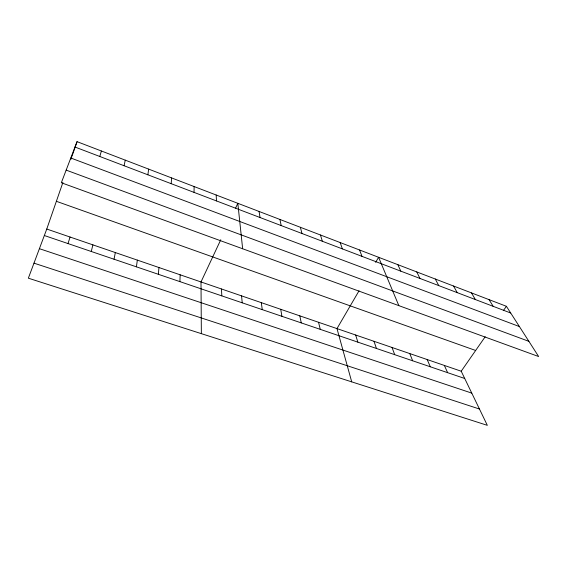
<?xml version="1.0" encoding="UTF-8"?>
<svg xmlns="http://www.w3.org/2000/svg" width="567" height="567" viewBox="0 0 567 567"><rect width="100%" height="100%" fill="white"/><g stroke="black" fill="none" stroke-linecap="round" stroke-linejoin="round"><path stroke-width="0.85" d="M194.056 192.39L194.112 186.55M179.895 281.622L180.164 274.804M171.184 183.68L171.617 177.925M158.356 274.293L158.951 267.525M136.406 266.83L137.342 260.111M147.859 174.799L148.674 169.122M114.038 259.225L115.328 252.563M124.06 165.734L125.272 160.149M91.252 251.472L92.903 244.866M99.778 156.485L101.401 150.999M68.019 243.569L70.053 237.027M46.763 229.04L461.212 371.222L487.337 425.342L28.35 278.184L46.763 229.04L62.909 182.446M70.946 159.256L71.803 156.783M72.08 155.989L77.041 141.658L506.388 306.286L538.65 356.544L61.335 182.744L77.041 141.658M220.776 239.728L201.002 281.955L201.356 333.651M235.588 208.103L237.828 203.312L242.648 248.757M359.039 290.793L336.982 328.605L351.717 381.86M375.645 262.344L378.593 257.283L398.842 305.634M461.212 371.222L485.196 336.748M503.482 310.468L506.388 306.286M33.977 263.152L479.462 409.027M39.399 248.679L471.779 393.115M44.332 235.518L464.713 378.48M56.374 201.306L475.649 350.477M66.162 170.114L528.891 341.341M70.797 158.009L519.4 326.557M74.986 147.037L510.697 313.005M489.08 299.652L493.184 306.336M471.475 292.905L475.366 299.546M453.557 286.03L457.222 292.636M435.314 279.035L438.752 285.598M416.745 271.919L419.949 278.432M444.344 365.439L447.654 372.682M397.843 264.669L400.791 271.139M427.199 359.556L430.303 366.778M409.764 353.574L412.656 360.775M359.563 249.99L361.994 256.362M392.031 347.486L394.703 354.673M373.993 341.299L376.438 348.464M340.193 242.563L342.355 248.878M355.651 335.005L357.855 342.142M320.468 235L322.347 241.258M300.382 227.296L301.963 233.498M318.548 322.283L320.27 329.356M279.921 219.45L281.197 225.588M299.801 315.847L301.268 322.892M280.729 309.306L281.927 316.322M259.076 211.456L260.04 217.522M261.316 302.643L262.245 309.625M241.57 295.868L242.215 302.813M221.463 288.972L221.817 295.875M216.183 195.013L216.474 200.931"/></g></svg>
